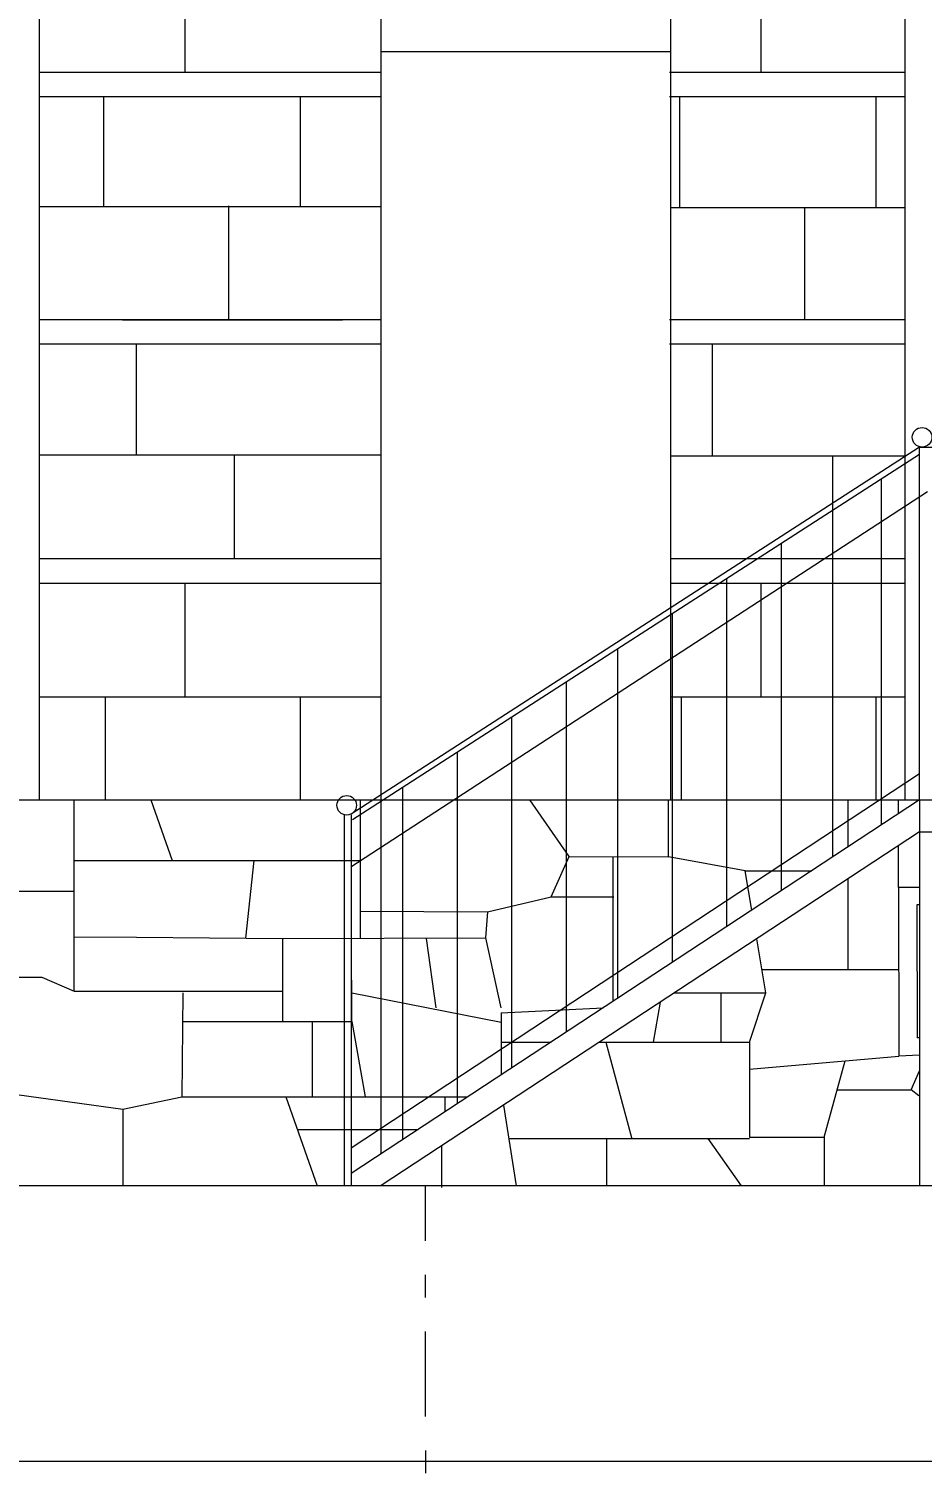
# Model space of a CAD drawing. Header units: millimetres. Extents: x -490789 to -449459, y 209001 to 327650.
# Drawn here: x -479436 to -476655, y 217204 to 221705 of the extents above; entities that cross this region are included whole.
import ezdxf

# ---------------------------------------------------------------- set-up
doc = ezdxf.new("R2010")
doc.units = ezdxf.units.MM
doc.header["$MEASUREMENT"] = 0
doc.linetypes.add('Штрих-Штриховая', pattern=[546.805537, 264.583325, -105.833328, 70.555556, -105.833328])
for name, color, linetype, lineweight in [('0_Ном._пера__182_Ном._пера__182_Ном._пера__182', 182, 'Continuous', 18), ('0_Ном._пера__25', 25, 'Continuous', 18), ('0_Ном._пера__7_Ном._пера__15_Ном._пера__15', 15, 'Continuous', 18), ('0_Ном._пера__7_Ном._пера__15_Ном._пера__7', 7, 'Continuous', 18), ('0_Ном._пера__7_Ном._пера__16_Ном._пера__16', 16, 'Continuous', 18), ('0_Ном._пера__7_Ном._пера__16_Ном._пера__7', 7, 'Continuous', 18), ('0_Ном._пера__7_Ном._пера__1_Ном._пера__1', 1, 'Continuous', 18), ('0_Ном._пера__7_Ном._пера__7_Ном._пера__7', 7, 'Continuous', 18), ('0_Ном._пера__85', 85, 'Continuous', 18), ('0_Ном_пера__13_Ном_пера__13_Ном_пера__13_Ном_пера__13_Ном_пера__13_Ном_пера__13_Ном_пера__13_Ном_пера__13_Ном_пера__13_Ном._пера__13_Ном_пера__13_Ном_пера__13_Ном_пера__13_Ном_пера__13_Ном_пера__13_Ном_пера__13_Ном_пера__13_Ном_пера__13_Ном_пера__13_Ном_4_Ном._пера__13', 13, 'Continuous', 18), ('0_Ном_пера__13_Ном_пера__13_Ном_пера__13_Ном_пера__13_Ном_пера__13_Ном_пера__13_Ном_пера__13_Ном_пера__13_Ном_пера__13_Ном._пера__13_Ном_пера__13_Ном_пера__13_Ном_пера__13_Ном_пера__13_Ном_пера__13_Ном_пера__13_Ном_пера__13_Ном_пера__15_Ном_пера__15_Ном_6_Ном._пера__15', 15, 'Continuous', 18), ('0_Ном_пера__15_Ном_пера__15_Ном_пера__15_Ном_пера__15_Ном_пера__15_Ном_пера__15_Ном_пера__15_Ном._пера__15_Ном_пера__15_Ном_пера__15_Ном_пера__15_Ном_пера__15_Ном_пера__15_Ном_пера__15_Ном_пера__15_Ном_пера__15_Ном_пера__15_Ном_пера__15_Ном_пера__15_Ном_3_Ном._пера__15', 15, 'Continuous', 18), ('0_Ном_пера__15_Ном_пера__15_Ном_пера__15_Ном_пера__15_Ном_пера__15_Ном_пера__15_Ном_пера__15_Ном_пера__15_Ном_пера__15_Ном._пера__15_Ном_пера__15_Ном_пера__15_Ном_пера__15_Ном_пера__15_Ном_пера__15_Ном_пера__15_Ном_пера__15_Ном_пера__15_Ном_пера__15_Ном_3_Ном._пера__15', 15, 'Continuous', 18), ('0_Ном_пера__1_Ном_пера__1_Ном_пера__1_Ном._пера__1_Ном_пера__1_Ном_пера__1_Ном_пера__1_Ном_пера__1_Ном_пера__1_Ном_пера__1_Ном_пера__1_Ном_пера__1_Ном_пера__1_Ном_пера__1_Ном_пера__1_Ном_пера__1_Ном_пера__1_Ном_пера__1_Ном_пера__1_Ном_пера__1_Ном_пера___D_Ном._пера__1', 1, 'Continuous', 18), ('0_Ном_пера__7_Ном._пера__7_Ном_пера__7_Ном_пера__7_Ном_пера__7_Ном_пера__7_Ном_пера__7_Ном_пера__7_Ном_пера__7_Ном_пера__7_Ном_пера__7_Ном_пера__7_Ном_пера__7_Ном_пера__7_Ном_пера__7_Ном_пера__7_Ном_пера__7_Ном_пера__7_Ном_пера__7_Ном_пера__7_Ном_пера___7_Ном._пера__7', 7, 'Continuous', 18), ('0_Ном_пера__7_Ном_пера__7_Ном_пера__7_Ном._пера__7_Ном_пера__7_Ном_пера__7_Ном_пера__7_Ном_пера__7_Ном_пера__7_Ном_пера__7_Ном_пера__7_Ном_пера__7_Ном_пера__7_Ном_пера__7_Ном_пера__7_Ном_пера__7_Ном_пера__7_Ном_пера__7_Ном_пера__7_Ном_пера__7_Ном_пера___5_Ном._пера__7', 7, 'Continuous', 18), ('0_Ном_пера__7_Ном_пера__7_Ном_пера__7_Ном_пера__7_Ном_пера__7_Ном_пера__7_Ном_пера__7_Ном_пера__7_Ном_пера__7_Ном._пера__7_Ном_пера__7_Ном_пера__7_Ном_пера__7_Ном_пера__7_Ном_пера__7_Ном_пера__7_Ном_пера__7_Ном_пера__7_Ном_пера__7_Ном_пера__7_Ном_пера___7_Ном._пера__7', 7, 'Continuous', 18), ('0_Ном_пера__7_Ном_пера__7_Ном_пера__7_Ном_пера__7_Ном_пера__7_Ном_пера__7_Ном_пера__7_Ном_пера__7_Ном_пера__7_Ном_пера__7_Ном_пера__7_Ном_пера__7_Ном_пера__7_Ном_пера__7_Ном_пера__7_Ном._пера__7_Ном_пера__7_Ном._пера__7_Ном_пера__7_Ном._пера__7_Ном_пера_2_Ном._пера__7', 7, 'Continuous', 18), ('0_Ном_пера__7_Ном_пера__7_Ном_пера__7_Ном_пера__7_Ном_пера__7_Ном_пера__7_Ном_пера__7_Ном_пера__7_Ном_пера__7_Ном_пера__7_Ном_пера__7_Ном_пера__7_Ном_пера__7_Ном_пера__7_Ном_пера__7_Ном_пера__7_Ном_пера__7_Ном_пера__7_Ном._пера__7_Ном_пера__7_Ном._пера__5_Ном._пера__7', 7, 'Continuous', 18), ('0_Ном_пера__7_Ном_пера__7_Ном_пера__7_Ном_пера__7_Ном_пера__7_Ном_пера__7_Ном_пера__7_Ном_пера__7_Ном_пера__7_Ном_пера__7_Ном_пера__7_Ном_пера__7_Ном_пера__7_Ном_пера__7_Ном_пера__7_Ном_пера__7_Ном_пера__7_Ном_пера__7_Ном_пера__7_Ном_пера__7_Ном_пера__7_C_Ном._пера__7', 7, 'Continuous', 18), ('0_Ном_пера__7_Ном_пера__7_Ном_пера__7_Ном_пера__7_Ном_пера__7_Ном_пера__7_Ном_пера__7_Ном_пера__7_Ном_пера__7_Ном_пера__7_Ном_пера__7_Ном_пера__7_Ном_пера__7_Ном_пера__7_Ном_пера__7_Ном_пера__7_Ном_пера__7_Ном_пера__7_Ном_пера__7_Ном_пера__7_Ном_пера__7_C_Ном._пера__8', 8, 'Continuous', 18)]:
    doc.layers.add(name, color=color, linetype=linetype, lineweight=lineweight)
doc.styles.add('СГЕНЕРИР_СТИЛЬ_1', font='')
doc.styles.get('СГЕНЕРИР_СТИЛЬ_1').set_extended_font_data('Arial')
doc.dimstyles.new('СГЕНЕРИР_СТИЛЬ__1', dxfattribs={"dimtxt": 250, "dimasz": 39.04812, "dimexe": 0.18, "dimexo": 0, "dimgap": 0.09, "dimtad": 1, "dimtih": 1, "dimtoh": 1, "dimdec": 0, "dimzin": 0, "dimdsep": 46, "dimtxsty": 'СГЕНЕРИР_СТИЛЬ_1', "dimblk": 'ARROWHEAD_6', "dimblk1": 'ARROWHEAD_6', "dimblk2": 'ARROWHEAD_6', "dimcen": 0.09, "dimclrd": 85, "dimclre": 85, "dimclrt": 25, "dimazin": 0, "dimtfac": 1, "dimtdec": 4, "dimtmove": 0, "dimatfit": 3, "dimfxl": 0, "dimtolj": 1, "dimtzin": 0, "dimarcsym": 0})

# ---------------------------------------------------------------- blocks, each defined once
blk = doc.blocks.new('*D5')
at = {"layer": '0_Ном._пера__85', "linetype": 'Continuous'}
for p, q in [((-480528, 217209.2), (-480528, 218105.7)), ((-458878.7, 217209.2), (-458878.7, 218105.7)), ((-480507.4, 217268.3), (-480548.5, 217227.2)), ((-458899.2, 217227.2), (-458858.1, 217268.3)), ((-480558.8, 217247.8), (-480528, 217247.8)), ((-480528, 217247.8), (-458878.7, 217247.8)), ((-458878.7, 217247.8), (-458847.8, 217247.8))]:
    blk.add_line(p, q, dxfattribs=at)
at = {"layer": '0_Ном._пера__25', "insert": (-470225.6, 217297.8), "char_height": 250, "attachment_point": 7, "style": 'СГЕНЕРИР_СТИЛЬ_1'}
blk.add_mtext('\\A1;{\\fArial|b0|i0|c204|p38;21\xa0649}', dxfattribs=at)
blk = doc.blocks.new('ARROWHEAD_6')
at = {"color": 0, "linetype": 'Continuous', "lineweight": 0}
for p, q in [((0, 0), (-1, 0)), ((-0.5, -0.5), (0.5, 0.5))]:
    blk.add_line(p, q, dxfattribs=at)
blk = doc.blocks.new('*D6')
at = {"layer": '0_Ном._пера__85', "linetype": 'Continuous'}
for p, q in [((-480776.9, 216335.7), (-480776.9, 218105.7)), ((-456839.7, 216335.7), (-456839.7, 218105.7)), ((-480807.8, 216374.2), (-480776.9, 216374.2)), ((-480756.4, 216394.8), (-480797.5, 216353.6)), ((-480776.9, 216374.2), (-456839.7, 216374.2)), ((-456860.2, 216353.6), (-456819.1, 216394.8)), ((-456839.7, 216374.2), (-456808.8, 216374.2))]:
    blk.add_line(p, q, dxfattribs=at)
at = {"layer": '0_Ном._пера__25', "insert": (-469330.6, 216424.2), "char_height": 250, "attachment_point": 7, "style": 'СГЕНЕРИР_СТИЛЬ_1'}
blk.add_mtext('\\A1;{\\fArial|b0|i0|c204|p38;23\xa0937}', dxfattribs=at)

msp = doc.modelspace()

# ---------------------------------------------------------------- linework, layer by layer
at = {"layer": '0_Ном._пера__182_Ном._пера__182_Ном._пера__182', "linetype": 'Штрих-Штриховая'}
msp.add_line((-478199, 215746.6), (-478201.8, 218105.7), dxfattribs=at)
at = {"layer": '0_Ном._пера__7_Ном._пера__15_Ном._пера__15', "linetype": 'Continuous'}
for p, q in [((-477438.9, 221633.7), (-478338.2, 221633.7)), ((-476663.6, 219387.1), (-478433.2, 218221.6)), ((-479056.2, 219305.6), (-478990.1, 219116.7)), ((-477445.3, 219128.5), (-477445.3, 219305.6)), ((-476887, 219305.6), (-476887, 219158.8)), ((-476728.8, 219262.8), (-476728.8, 219305.6)), ((-476728.8, 219033.3), (-476728.8, 219163.7)), ((-477206.4, 219085.2), (-477445.3, 219128.5)), ((-477206.4, 219085.2), (-476999, 219085.2)), ((-477185.4, 218962.7), (-477206.4, 219085.2)), ((-477206.4, 219085.2), (-476999, 219085.2)), ((-476887, 219059.7), (-476887, 218778)), ((-479486.4, 219021.2), (-479295.5, 219021.2)), ((-477141.4, 218705.1), (-477170.2, 218873.6)), ((-477153.8, 218778), (-476728.2, 218778)), ((-479295.5, 218710.9), (-478646.7, 218710.9)), ((-478430.6, 218705.1), (-477965.5, 218614.3)), ((-477426.7, 218705.1), (-477141.4, 218705.1)), ((-477965.5, 218643.2), (-477648.4, 218658.6)), ((-476689.4, 218403.5), (-476663.6, 218462.5)), ((-476665.6, 218385.1), (-476689.4, 218403.5))]:
    msp.add_line(p, q, dxfattribs=at)
for centre in [(-476655.3, 220434.3), (-478446.7, 219289)]:
    msp.add_circle(centre, 30.5, dxfattribs=at)
at = {"layer": '0_Ном._пера__7_Ном._пера__15_Ном._пера__7', "linetype": 'Continuous'}
msp.add_line((-476638.2, 220264.9), (-478434, 219096.1), dxfattribs=at)
at = {"layer": '0_Ном._пера__7_Ном._пера__16_Ном._пера__16', "linetype": 'Continuous'}
msp.add_line((-476663.6, 220403.8), (-475401.2, 220403.8), dxfattribs=at)
at = {"layer": '0_Ном._пера__7_Ном._пера__16_Ном._пера__7', "linetype": 'Continuous'}
msp.add_line((-476663.6, 220403.8), (-478433.2, 219261.2), dxfattribs=at)
at = {"layer": '0_Ном._пера__7_Ном._пера__1_Ном._пера__1', "linetype": 'Continuous'}
msp.add_line((-479145.1, 220799.7), (-478459.3, 220799.7), dxfattribs=at)
at = {"layer": '0_Ном._пера__7_Ном._пера__7_Ном._пера__7', "linetype": 'Continuous'}
for p, q in [((-479402.9, 219305.6), (-479402.9, 222675)), ((-478338.9, 218204.8), (-478338.9, 221985.6)), ((-478338.9, 220908.4), (-478338.9, 221985.6)), ((-477438.9, 221985.6), (-477438.9, 219305.6)), ((-476709.1, 221985.6), (-476709.1, 219305.6)), ((-477438.9, 221149.4), (-476709.1, 221149.4)), ((-476663.6, 220380.9), (-478428.8, 219243.2)), ((-476663.6, 219305.6), (-476663.6, 220403.8)), ((-476782.5, 220304.3), (-476782.5, 219227.5)), ((-476934.1, 220206.6), (-476934.1, 219127.9)), ((-477094, 220103.5), (-477094, 219022.8)), ((-477263.8, 219994.1), (-477263.8, 218911.3)), ((-477433.6, 219884.7), (-477433.6, 218799.7)), ((-477603.4, 219775.2), (-477603.4, 218688.1)), ((-476934.1, 219740), (-476934.1, 219195.3)), ((-477763.6, 219671.9), (-477763.6, 218582.8)), ((-477933.4, 219562.5), (-477933.4, 218471.3)), ((-478103.2, 219453.1), (-478103.2, 218359.7)), ((-478273, 219343.6), (-478273, 218248.1)), ((-480776.9, 219305.6), (-458635.5, 219305.6)), ((-476663.6, 219305.6), (-478433.2, 218142.9)), ((-478454.5, 219259.5), (-478454.5, 218105.7)), ((-478433.2, 219258.8), (-478433.2, 218662.6)), ((-478433.2, 219203.9), (-478433.2, 218105.7)), ((-476728.8, 219033.9), (-476663.6, 219033.9)), ((-476728.8, 219033.3), (-476727.7, 218507.7)), ((-476663.6, 218979.1), (-476671.6, 218979.1)), ((-476671.5, 218979.1), (-476670.6, 218565.6)), ((-476663.6, 218565.6), (-476670.6, 218565.6)), ((-476663.6, 218511.3), (-476727.7, 218507.7)), ((-483082.9, 218105.7), (-453942.1, 218105.7))]:
    msp.add_line(p, q, dxfattribs=at)
at = {"layer": '0_Ном_пера__13_Ном_пера__13_Ном_пера__13_Ном_пера__13_Ном_пера__13_Ном_пера__13_Ном_пера__13_Ном_пера__13_Ном_пера__13_Ном._пера__13_Ном_пера__13_Ном_пера__13_Ном_пера__13_Ном_пера__13_Ном_пера__13_Ном_пера__13_Ном_пера__13_Ном_пера__13_Ном_пера__13_Ном_4_Ном._пера__13', "linetype": 'Continuous'}
for p, q in [((-477754.3, 219129.2), (-477876.2, 219305.6)), ((-479295.5, 219116.7), (-478405.2, 219116.7)), ((-478736.1, 219116.7), (-478761.3, 218875.2)), ((-477810.5, 219003.7), (-477754.3, 219129.2)), ((-478008.2, 218957.5), (-477810.5, 219003.7)), ((-478646.7, 218874), (-478014.6, 218876.8)), ((-478199, 218874), (-478168.9, 218658.7)), ((-478956.4, 218705.1), (-478960.4, 218381.3)), ((-479144.1, 218343.5), (-478960.4, 218381.3)), ((-478960.4, 218381.3), (-478636.4, 218381.3))]:
    msp.add_line(p, q, dxfattribs=at)
at = {"layer": '0_Ном_пера__13_Ном_пера__13_Ном_пера__13_Ном_пера__13_Ном_пера__13_Ном_пера__13_Ном_пера__13_Ном_пера__13_Ном_пера__13_Ном._пера__13_Ном_пера__13_Ном_пера__13_Ном_пера__13_Ном_пера__13_Ном_пера__13_Ном_пера__13_Ном_пера__13_Ном_пера__15_Ном_пера__15_Ном_6_Ном._пера__15', "linetype": 'Continuous'}
msp.add_line((-479144.1, 218343.5), (-479144.1, 218104.1), dxfattribs=at)
at = {"layer": '0_Ном_пера__15_Ном_пера__15_Ном_пера__15_Ном_пера__15_Ном_пера__15_Ном_пера__15_Ном_пера__15_Ном._пера__15_Ном_пера__15_Ном_пера__15_Ном_пера__15_Ном_пера__15_Ном_пера__15_Ном_пера__15_Ном_пера__15_Ном_пера__15_Ном_пера__15_Ном_пера__15_Ном_пера__15_Ном_3_Ном._пера__15', "linetype": 'Continuous'}
for p, q in [((-478008.2, 218957.5), (-478014.6, 218876.8)), ((-478430.6, 218616.5), (-478431.7, 218875)), ((-477280.9, 218552.2), (-477280.9, 218705.1)), ((-477193.1, 218552.2), (-477141.4, 218705.1)), ((-477491.6, 218552.2), (-477469.4, 218676.1)), ((-478957.5, 218616.5), (-478430.6, 218616.5)), ((-478554.6, 218616.5), (-478554.6, 218383.9)), ((-478430.6, 218616.5), (-478388.8, 218381.3)), ((-477965.5, 218643.2), (-477965.5, 218450.2)), ((-477965.5, 218552.2), (-477810.2, 218552.2)), ((-477659.3, 218552.2), (-477464.2, 218552.2)), ((-477639.9, 218552.2), (-477559.2, 218251.2)), ((-477464.2, 218552.2), (-477193.1, 218552.2)), ((-477193.1, 218552.2), (-477193.1, 218255.6)), ((-477193.1, 218467.5), (-476727.7, 218507.7)), ((-476960.5, 218255.6), (-476894.4, 218493.3)), ((-479622.8, 218408.8), (-479144.1, 218343.5)), ((-476920.9, 218403.5), (-476689.4, 218403.5)), ((-478636.4, 218381.3), (-478538.8, 218104.1)), ((-478636.4, 218381.3), (-478141.2, 218381.3)), ((-478141.2, 218381.3), (-478141.2, 218334.7)), ((-478141.2, 218381.3), (-478070.3, 218381.3)), ((-477958.6, 218355.6), (-477919, 218104.1)), ((-478600.8, 218280.3), (-478224, 218280.3)), ((-477942.2, 218251.7), (-477557.2, 218251.7)), ((-477637.5, 218251.7), (-477637.5, 218104.1)), ((-477557.2, 218251.7), (-477322.3, 218251.7)), ((-477322.3, 218251.7), (-477218.9, 218104.1)), ((-477322.3, 218251.7), (-477193.1, 218251.7)), ((-477193.1, 218255.6), (-476960.5, 218255.6)), ((-476960.5, 218255.6), (-476960.5, 218105.7)), ((-478151.5, 218228.8), (-478151.5, 218099.6))]:
    msp.add_line(p, q, dxfattribs=at)
at = {"layer": '0_Ном_пера__15_Ном_пера__15_Ном_пера__15_Ном_пера__15_Ном_пера__15_Ном_пера__15_Ном_пера__15_Ном_пера__15_Ном_пера__15_Ном._пера__15_Ном_пера__15_Ном_пера__15_Ном_пера__15_Ном_пера__15_Ном_пера__15_Ном_пера__15_Ном_пера__15_Ном_пера__15_Ном_пера__15_Ном_3_Ном._пера__15', "linetype": 'Continuous'}
for p, q in [((-478405.2, 219305.6), (-478405.2, 218875.1)), ((-477754.3, 219129.2), (-477445.3, 219128.5)), ((-477617.8, 219128.9), (-477617.8, 218678.6)), ((-477810.5, 219003.7), (-477614.8, 219003.7)), ((-478405.2, 218959.1), (-478008.2, 218957.5)), ((-479295.5, 218879.3), (-479101.3, 218878.6)), ((-479101.3, 218878.6), (-478646.7, 218874)), ((-478646.7, 218874), (-478646.7, 218616.5)), ((-478014.6, 218876.8), (-477966.8, 218658.7)), ((-479466.5, 218753.8), (-479396.3, 218753.8))]:
    msp.add_line(p, q, dxfattribs=at)
at = {"layer": '0_Ном_пера__1_Ном_пера__1_Ном_пера__1_Ном._пера__1_Ном_пера__1_Ном_пера__1_Ном_пера__1_Ном_пера__1_Ном_пера__1_Ном_пера__1_Ном_пера__1_Ном_пера__1_Ном_пера__1_Ном_пера__1_Ном_пера__1_Ном_пера__1_Ном_пера__1_Ном_пера__1_Ном_пера__1_Ном_пера__1_Ном_пера___D_Ном._пера__1', "linetype": 'Continuous'}
for p, q in [((-478341.5, 221569.5), (-479405.5, 221569.5)), ((-476709.1, 221569.5), (-477441.5, 221569.5)), ((-478341.5, 221493.5), (-479405.5, 221493.5)), ((-476709.1, 221493.5), (-477441.5, 221493.5)), ((-478341.5, 220799.7), (-479405.5, 220799.7)), ((-476709.1, 220799.7), (-477441.5, 220799.7)), ((-478341.5, 220723.7), (-479405.5, 220723.7)), ((-476709.1, 220723.7), (-477441.5, 220723.7)), ((-478338.9, 220055.7), (-479402.9, 220055.7)), ((-478338.9, 220055.7), (-479402.9, 220055.7)), ((-476709.1, 220055.7), (-477438.9, 220055.7)), ((-476779.7, 220055.7), (-477438.9, 220055.7)), ((-478338.9, 219979.7), (-479402.9, 219979.7)), ((-478338.9, 219979.7), (-479402.9, 219979.7)), ((-476709.1, 219979.7), (-477438.9, 219979.7)), ((-476779.7, 219979.7), (-477438.9, 219979.7))]:
    msp.add_line(p, q, dxfattribs=at)
at = {"layer": '0_Ном_пера__7_Ном._пера__7_Ном_пера__7_Ном_пера__7_Ном_пера__7_Ном_пера__7_Ном_пера__7_Ном_пера__7_Ном_пера__7_Ном_пера__7_Ном_пера__7_Ном_пера__7_Ном_пера__7_Ном_пера__7_Ном_пера__7_Ном_пера__7_Ном_пера__7_Ном_пера__7_Ном_пера__7_Ном_пера__7_Ном_пера___7_Ном._пера__7', "linetype": 'Continuous'}
for p, q in [((-478949.9, 221569.5), (-478949.9, 221911.3)), ((-477156.8, 221569.5), (-477156.8, 221875.2)), ((-479202.4, 221152.9), (-479202.4, 221493.5)), ((-477409.3, 221149.4), (-477409.3, 221493.5)), ((-478949.9, 219626.5), (-478949.9, 219979.7)), ((-477156.8, 219626.5), (-477156.8, 219979.7))]:
    msp.add_line(p, q, dxfattribs=at)
at = {"layer": '0_Ном_пера__7_Ном_пера__7_Ном_пера__7_Ном._пера__7_Ном_пера__7_Ном_пера__7_Ном_пера__7_Ном_пера__7_Ном_пера__7_Ном_пера__7_Ном_пера__7_Ном_пера__7_Ном_пера__7_Ном_пера__7_Ном_пера__7_Ном_пера__7_Ном_пера__7_Ном_пера__7_Ном_пера__7_Ном_пера__7_Ном_пера___5_Ном._пера__7', "linetype": 'Continuous'}
for p, q in [((-478797.5, 220379.2), (-478797.5, 220055.7)), ((-476933.9, 220376.9), (-476933.9, 220055.7))]:
    msp.add_line(p, q, dxfattribs=at)
at = {"layer": '0_Ном_пера__7_Ном_пера__7_Ном_пера__7_Ном_пера__7_Ном_пера__7_Ном_пера__7_Ном_пера__7_Ном_пера__7_Ном_пера__7_Ном._пера__7_Ном_пера__7_Ном_пера__7_Ном_пера__7_Ном_пера__7_Ном_пера__7_Ном_пера__7_Ном_пера__7_Ном_пера__7_Ном_пера__7_Ном_пера__7_Ном_пера___7_Ном._пера__7', "linetype": 'Continuous'}
for p, q in [((-479405.6, 220379.2), (-478341.6, 220379.2)), ((-477438.9, 220376.9), (-476709.1, 220376.9))]:
    msp.add_line(p, q, dxfattribs=at)
at = {"layer": '0_Ном_пера__7_Ном_пера__7_Ном_пера__7_Ном_пера__7_Ном_пера__7_Ном_пера__7_Ном_пера__7_Ном_пера__7_Ном_пера__7_Ном_пера__7_Ном_пера__7_Ном_пера__7_Ном_пера__7_Ном_пера__7_Ном_пера__7_Ном._пера__7_Ном_пера__7_Ном._пера__7_Ном_пера__7_Ном._пера__7_Ном_пера_2_Ном._пера__7', "linetype": 'Continuous'}
for p, q in [((-478592, 221493.5), (-478592, 221152.9)), ((-476798.9, 221493.5), (-476798.9, 221149.4)), ((-478814.9, 221154.2), (-478814.9, 220799.7)), ((-477021.8, 221149.4), (-477021.8, 220799.7)), ((-479101.8, 220723.7), (-479101.8, 220379.2)), ((-477308.8, 220723.7), (-477308.8, 220376.9)), ((-479198.2, 219626.5), (-479198.2, 219305.6)), ((-478592, 219626.5), (-478592, 219305.6)), ((-477405.1, 219626.5), (-477405.1, 219305.6)), ((-476798.9, 219626.5), (-476798.9, 219305.6))]:
    msp.add_line(p, q, dxfattribs=at)
at = {"layer": '0_Ном_пера__7_Ном_пера__7_Ном_пера__7_Ном_пера__7_Ном_пера__7_Ном_пера__7_Ном_пера__7_Ном_пера__7_Ном_пера__7_Ном_пера__7_Ном_пера__7_Ном_пера__7_Ном_пера__7_Ном_пера__7_Ном_пера__7_Ном_пера__7_Ном_пера__7_Ном_пера__7_Ном._пера__7_Ном_пера__7_Ном._пера__5_Ном._пера__7', "linetype": 'Continuous'}
for p, q in [((-479402.9, 221152.9), (-478338.9, 221152.9)), ((-479402.9, 219626.5), (-478338.9, 219626.5)), ((-477438.9, 219626.5), (-476709.1, 219626.5))]:
    msp.add_line(p, q, dxfattribs=at)
at = {"layer": '0_Ном_пера__7_Ном_пера__7_Ном_пера__7_Ном_пера__7_Ном_пера__7_Ном_пера__7_Ном_пера__7_Ном_пера__7_Ном_пера__7_Ном_пера__7_Ном_пера__7_Ном_пера__7_Ном_пера__7_Ном_пера__7_Ном_пера__7_Ном_пера__7_Ном_пера__7_Ном_пера__7_Ном_пера__7_Ном_пера__7_Ном_пера__7_C_Ном._пера__7', "linetype": 'Continuous'}
for p, q in [((-476663.6, 219305.6), (-476663.6, 219206.5)), ((-476663.6, 219206.5), (-478338.9, 218105.7)), ((-476663.6, 219206.5), (-475401.2, 219206.5)), ((-476663.6, 219206.5), (-476663.6, 218105.7))]:
    msp.add_line(p, q, dxfattribs=at)
at = {"layer": '0_Ном_пера__7_Ном_пера__7_Ном_пера__7_Ном_пера__7_Ном_пера__7_Ном_пера__7_Ном_пера__7_Ном_пера__7_Ном_пера__7_Ном_пера__7_Ном_пера__7_Ном_пера__7_Ном_пера__7_Ном_пера__7_Ном_пера__7_Ном_пера__7_Ном_пера__7_Ном_пера__7_Ном_пера__7_Ном_пера__7_Ном_пера__7_C_Ном._пера__8', "linetype": 'Continuous'}
for p, q in [((-479295.5, 218710.9), (-479295.5, 219305.6)), ((-479396.3, 218753.8), (-479295.5, 218710.9))]:
    msp.add_line(p, q, dxfattribs=at)

# ---------------------------------------------------------------- dimensions: what is measured, and where the dimension line sits
at = {"color": 85, "linetype": 'Continuous', "lineweight": 18}
dim = msp.add_linear_dim(base=(-456839.7, 216374.2), p1=(-480776.9, 218105.7), p2=(-456839.7, 218105.7), dimstyle='СГЕНЕРИР_СТИЛЬ__1', dxfattribs=at)
dim.commit()
dim.dimension.update_dxf_attribs({"geometry": '*D6', "text_midpoint": (-468808.3, 216549.2), "dimtype": 160})
dim = msp.add_linear_dim(base=(-458878.7, 217247.8), p1=(-480528, 218105.7), p2=(-458878.7, 218105.7), text='<MeasuredValue>', dimstyle='СГЕНЕРИР_СТИЛЬ__1', dxfattribs=at)
dim.commit()
dim.dimension.update_dxf_attribs({"geometry": '*D5', "text_midpoint": (-468840.5, 217422.8), "dimtype": 160})

doc.saveas('drawing.dxf')
